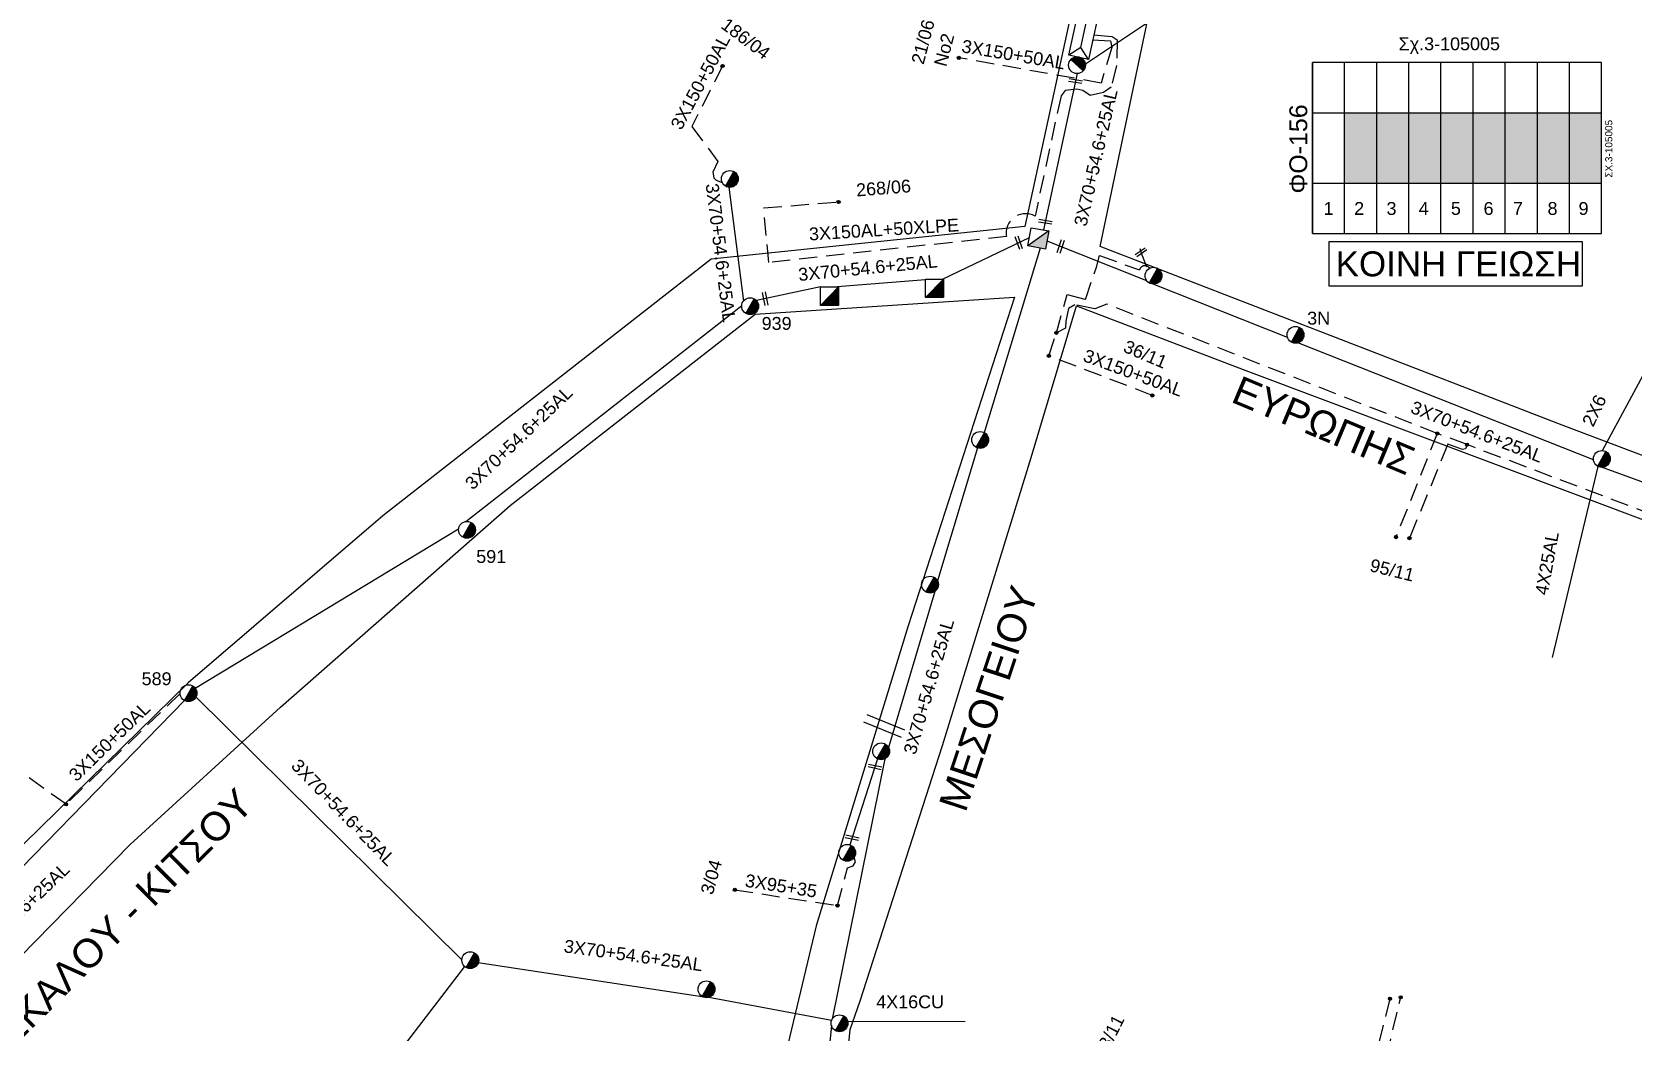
# Model space of a CAD drawing. Header units: millimetres. Extents: x 911 to 5440, y 753 to 2084.
# Drawn here: x 2510.5 to 2734.8, y 1214.1 to 1354.2 of the extents above; entities that cross this region are included whole.
import ezdxf
from ezdxf.enums import TextEntityAlignment as Align

# ---------------------------------------------------------------- set-up
doc = ezdxf.new("R2010")
doc.units = ezdxf.units.MM
doc.linetypes.add('DASHED', pattern=[19.05, 12.7, -6.35])
for name, color, linetype in [('Άγνωστα', 7, 'Continuous'), ('Ασφαλειοκιβώτια Χ.Τ 9 αναχωρήσεων', 7, 'Continuous'), ('Εναέρια παροχή ΧΤ 4x25', 7, 'SYN_LINE'), ('Επιγραφές - Σχήματα', 7, 'Continuous'), ('Καλώδια ΧΤ   3x150+50AL', 7, 'DASHED'), ('Καλώδια ΧΤ   3x150AL+50XLPE', 7, 'DASHED'), ('Μηχανική τομή', 7, 'Continuous'), ('Στύλος ΦΜ', 7, 'Continuous'), ('Στύλος ΦΜ @ 1', 7, 'Continuous'), ('Συνδέσεις', 7, 'Continuous'), ('Συνεστραμμένα ΧΤ   3x70+54.6+25 AL', 7, 'SYN_LINE'), ('Τομή', 7, 'Continuous'), ('Υποσταθμός εναέριος 2 στύλων', 7, 'Continuous'), ('Υποσταθμός πόλεως', 7, 'Continuous'), ('Υπόβαθρο ΔΕΗ', 7, 'Continuous')]:
    doc.layers.add(name, color=color, linetype=linetype)
doc.styles.get("Standard").update_dxf_attribs({"font": 'arial.ttf'})
doc.linetypes.add('SYN_LINE', pattern='A,0.5,-0.0001,["/\\/\\/\\/",Standard,S=0.1,R=0,X=0,Y=-0.05],-0.25', length=0.7501)

# ---------------------------------------------------------------- blocks, each defined once
blk = doc.blocks.new('ΥΠΟΣΤΑΘΜΟΣ ΕΝΑΕΡΙΟΣ ΕΠΙ 2 ΣΤΥΛΩΝ')
at = {"layer": 'Υποσταθμός εναέριος 2 στύλων', "linetype": 'Continuous'}
for points in [[(-11.97, -2.11, 0.574793), (-8.45, -0.07, 0.268822), (-9.64, 1.98)], [(9.68, -2.15, 0.574793), (13.19, -0.1, 0.268822), (12.01, 1.95)]]:
    blk.add_hatch(color=256, dxfattribs=at).paths.add_polyline_path(points)
for p, q in [((-11.97, -2.11), (-9.64, 1.98)), ((9.68, -2.15), (12.01, 1.95))]:
    blk.add_line(p, q, dxfattribs=at)
for centre in [(-10.81, -0.07), (10.84, -0.1)]:
    blk.add_circle(centre, 2.36, dxfattribs=at)
at = {"layer": 'Υποσταθμός πόλεως', "linetype": 'Continuous', "ltscale": 40}
blk.add_lwpolyline([(-8.57, 2.82), (8.57, 2.82), (8.57, -2.82), (-8.57, -2.82)], close=True, dxfattribs=at)
for points in [[(-5.75, 0), (-8.57, 2.82)], [(-8.57, -2.82), (-5.75, 0)], [(-5.75, 0), (5.75, 0)], [(5.75, 0), (8.57, 2.82)], [(8.57, -2.82), (5.75, 0)]]:
    blk.add_lwpolyline(points, dxfattribs=at)
at = {"layer": 'Υποσταθμός εναέριος 2 στύλων', "ltscale": 40, "flags": 1}
for tag, p in [('ΜΕΤΑΣΧΗΜΑΤΙΣΜΟΣ', (14.09, 2.51)), ('ΙΣΧΥΣ', (14.07, -0.28)), ('ΑΡΙΘΜΟΣ', (14.19, -3))]:
    blk.add_attdef(tag, p, '', height=1.8, dxfattribs=at)
blk = doc.blocks.new('ΥΠΑΡΧΩΝ ΤΣΙΜΕΝΤΕΝΙΟΣ ΣΤΥΛΟΣ')
at = {"layer": 'Στύλος ΦΜ'}
blk.add_hatch(color=7, dxfattribs=at).paths.add_polyline_path([(-1.29, -2.28, 0.574793), (2.62, 0, 0.268822), (1.3, 2.27)])
at = {"layer": 'Στύλος ΦΜ', "color": 7}
blk.add_line((-1.29, -2.28), (1.3, 2.27), dxfattribs=at)
blk.add_circle((0, 0), 2.62, dxfattribs=at)
at = {"layer": 'Στύλος ΦΜ', "flags": 4}
for tag, p in [('ΑΡΙΘΜΟΣ', (-4.68, 8.05)), ('ΤΥΠΟΣ', (-4.91, 3.03))]:
    blk.add_attdef(tag, p, '', height=4, dxfattribs=at)
blk = doc.blocks.new('ΜΗΧΑΝΙΚΗ ΤΟΜΗ')
at = {"layer": 'Μηχανική τομή', "ltscale": 40}
for p, q in [((-1.89, 0.78), (1.89, 0.78)), ((1.89, 0), (-1.89, 0))]:
    blk.add_line(p, q, dxfattribs=at)
blk = doc.blocks.new('ΤΟΜΗ')
at = {"layer": 'Τομή', "ltscale": 40}
for p, q in [((-5.68, 0), (5.68, 0)), ((5.68, -2.33), (-5.68, -2.33))]:
    blk.add_line(p, q, dxfattribs=at)
blk = doc.blocks.new('_ΣΥΝΔΕΣΗ')
at = {"layer": 'Συνδέσεις', "linetype": 'SYN_LINE', "ltscale": 40}
blk.add_hatch(color=256, dxfattribs=at).paths.add_polyline_path([(0.5, -0.01, 1), (-0.5, -0.01, 1)])
at = {"layer": 'Συνδέσεις'}
blk.add_circle((0, -0.01), 0.5, dxfattribs=at)
blk = doc.blocks.new('ΑΣΦΑΛΕΙΟΚΙΒΩΤΙΟ ΥΠΟΣΤΑΘΜΟΥ 9 ΑΝΑΧΩΡΗΣΕΩΝ')
at = {"layer": 'Ασφαλειοκιβώτια Χ.Τ 9 αναχωρήσεων', "ltscale": 40}
for p, q in [((-23.8, 40.36), (24.02, 40.36)), ((-9.72, 40.36), (-9.72, -40.64)), ((9.94, 40.36), (9.94, -40.64)), ((-23.8, 31.36), (24.02, 31.36)), ((-23.8, 22.36), (24.02, 22.36)), ((-23.8, 13.36), (24.02, 13.36)), ((-23.8, 4.36), (24.02, 4.36)), ((-23.8, -4.64), (24.02, -4.64)), ((-23.8, -13.64), (24.02, -13.64)), ((-23.8, -22.64), (24.02, -22.64)), ((-23.8, -31.64), (24.02, -31.64))]:
    blk.add_line(p, q, dxfattribs=at)
at = {"layer": 'Ασφαλειοκιβώτια Χ.Τ 9 αναχωρήσεων'}
blk.add_lwpolyline([(-23.8, -40.64), (24.02, -40.64), (24.02, 40.36), (-23.8, 40.36)], close=True, dxfattribs=at)
for s, p in [('1', (-18.61, 37.24)), ('2', (-18.61, 28.67)), ('3', (-18.61, 19.6)), ('4', (-18.61, 10.58)), ('5', (-18.61, 1.57)), ('6', (-18.61, -7.57)), ('7', (-18.61, -15.81)), ('8', (-18.61, -25.5)), ('9', (-18.61, -34.19))]:
    blk.add_text(s, height=3.6, rotation=270, dxfattribs=at).set_placement(p)
at = {"layer": 'Ασφαλειοκιβώτια Χ.Τ 9 αναχωρήσεων', "ltscale": 40}
for tag, height, p in [('ΟΝΟΜΑ', 5, (-0.16, 44.31)), ('ΚΕΙΜΕΝΟ 1', 2, (17.06, 35.59)), ('ΚΕΙΜΕΝΟ 2', 2, (17.06, 26.88)), ('ΚΕΙΜΕΝΟ 3', 2, (17.06, 17.69)), ('ΚΕΙΜΕΝΟ 4', 2, (17.06, 8.71)), ('ΚΕΙΜΕΝΟ 5', 2, (17.06, -0.13)), ('ΚΕΙΜΕΝΟ 6', 2, (17.06, -9.05)), ('ΚΕΙΜΕΝΟ 7', 2, (17.06, -18.13)), ('ΚΕΙΜΕΝΟ 8', 2, (17.06, -26.85)), ('ΚΕΙΜΕΝΟ 9', 2, (17.06, -35.99)), ('ΣΧ', 2, (-0.1, -42.64))]:
    blk.add_attdef(tag, text='', height=height, dxfattribs=at).set_placement(p, align=Align.MIDDLE_CENTER)
blk = doc.blocks.new('τομή_')
at = {"layer": 'Επιγραφές - Σχήματα'}
for p, q in [((-1.29, -0.22), (0.13, 0.75)), ((-1.08, -0.46), (0.34, 0.51)), ((-0.66, 0.62), (-0.29, -0.37))]:
    blk.add_line(p, q, dxfattribs=at)

msp = doc.modelspace()

# ---------------------------------------------------------------- hatches: boundary and pattern name
at = {"layer": 'Ασφαλειοκιβώτια Χ.Τ 9 αναχωρήσεων'}
for color, points in [(30, [(2698.79, 1342.88), (2694.29, 1342.88), (2694.29, 1333.06), (2698.79, 1333.06)]), (85, [(2703.29, 1342.88), (2698.79, 1342.88), (2698.79, 1333.06), (2703.29, 1333.06)]), (1, [(2707.79, 1342.88), (2703.29, 1342.88), (2703.29, 1333.06), (2707.79, 1333.06)]), (133, [(2712.29, 1342.88), (2707.79, 1342.88), (2707.79, 1333.06), (2712.29, 1333.06)]), (2, [(2716.79, 1342.88), (2712.29, 1342.88), (2712.29, 1333.06), (2716.79, 1333.06)]), (5, [(2721.29, 1342.88), (2716.79, 1342.88), (2716.79, 1333.06), (2721.29, 1333.06)]), (62, [(2725.79, 1342.88), (2721.29, 1342.88), (2721.29, 1333.06), (2725.79, 1333.06)]), (6, [(2730.29, 1342.88), (2725.79, 1342.88), (2725.79, 1333.06), (2730.29, 1333.06)])]:
    msp.add_hatch(color=color, dxfattribs=at).paths.add_polyline_path(points)
at = {"layer": 'Επιγραφές - Σχήματα'}
for points in [[(2649.94, 1324.27), (2652.43, 1323.83), (2652.88, 1326.38)], [(2635.59, 1317.03), (2638.12, 1317.03), (2638.12, 1319.63)], [(2620.91, 1315.94), (2623.43, 1315.94), (2623.43, 1318.53)]]:
    msp.add_hatch(color=256, dxfattribs=at).paths.add_polyline_path(points)

# ---------------------------------------------------------------- linework, layer by layer
at = {"layer": 'Άγνωστα', "color": 30, "linetype": 'SYN_LINE', "ltscale": 20}
for points in [[(2651.67, 1323.96), (2643.76, 1297.97)], [(2666.58, 1319.4), (2652.63, 1324.95)], [(2686.31, 1311.44), (2667.47, 1318.93)], [(2729.15, 1294.34), (2687.74, 1310.7)], [(2642.9, 1295.99), (2637.29, 1277.4)], [(2756.04, 1283.92), (2730.29, 1293.28)], [(2636.93, 1275.9), (2630.44, 1254.06)]]:
    msp.add_lwpolyline(points, dxfattribs=at)
at = {"layer": 'Άγνωστα', "color": 85, "linetype": 'SYN_LINE', "ltscale": 20}
for points in [[(2571.22, 1285.69), (2609.87, 1315.92)], [(2533.34, 1262.37), (2570.22, 1284.67)], [(2570.67, 1224.34), (2533.45, 1261.12)], [(2493.12, 1220.96), (2531.82, 1260.64)], [(2604.6, 1219.09), (2572.96, 1223.9)], [(2622.46, 1215.84), (2605.26, 1219.08)]]:
    msp.add_lwpolyline(points, dxfattribs=at)
at = {"layer": 'Άγνωστα', "color": 30, "linetype": 'SYN_LINE', "ltscale": 10}
msp.add_lwpolyline([(2730.41, 1295.63), (2736.73, 1307.31)], dxfattribs=at)
at = {"layer": 'Άγνωστα', "color": 151, "linetype": 'DASHED', "ltscale": 0.2}
for points in [[(2707.28, 1298.02), (2701.49, 1283.51)], [(2711.44, 1296.45), (2711.25, 1295.88), (2710.82, 1295.76), (2708.76, 1296.5), (2703.38, 1283.36)], [(2608.9, 1234.14), (2623.28, 1231.92), (2624.67, 1237.19), (2625.47, 1237.48), (2625.79, 1238.03), (2625.6, 1238.64)]]:
    msp.add_lwpolyline(points, dxfattribs=at)
at = {"layer": 'Άγνωστα', "color": 151, "linetype": 'SYN_LINE', "ltscale": 20}
for points in [[(2629.91, 1252.46), (2622.54, 1216.02)], [(2622.43, 1215.18), (2619.46, 1184.76)], [(2624.72, 1215.73), (2641.16, 1215.69)]]:
    msp.add_lwpolyline(points, dxfattribs=at)
at = {"layer": 'Άγνωστα', "color": 151, "linetype": 'SYN_LINE', "ltscale": 10}
msp.add_lwpolyline([(2628.86, 1252.47), (2625, 1240.42)], dxfattribs=at)
at = {"layer": 'Άγνωστα', "color": 85, "linetype": 'SYN_LINE', "ltscale": 10}
msp.add_lwpolyline([(2571.06, 1223.41), (2562.46, 1212.22)], dxfattribs=at)
at = {"layer": 'Εναέρια παροχή ΧΤ 4x25', "color": 30, "ltscale": 20}
msp.add_lwpolyline([(2729.78, 1293.41), (2723.35, 1266.64)], dxfattribs=at)
at = {"layer": 'Επιγραφές - Σχήματα'}
for points in [[(2650.39, 1326.82), (2652.88, 1326.38), (2652.43, 1323.83), (2649.94, 1324.27)], [(2635.59, 1319.63), (2638.12, 1319.63), (2638.12, 1317.03), (2635.59, 1317.03)], [(2620.91, 1318.53), (2623.43, 1318.53), (2623.43, 1315.94), (2620.91, 1315.94)]]:
    msp.add_lwpolyline(points, close=True, dxfattribs=at)
for points in [[(2652.88, 1326.38), (2649.94, 1324.27)], [(2638.12, 1319.63), (2635.59, 1317.03)], [(2623.43, 1318.53), (2620.91, 1315.94)]]:
    msp.add_lwpolyline(points, dxfattribs=at)
at = {"layer": 'Επιγραφές - Σχήματα', "color": 190}
msp.add_lwpolyline([(2692.09, 1318.68), (2727.6, 1318.68), (2727.6, 1324.85), (2692.09, 1324.85)], close=True, dxfattribs=at)
at = {"layer": 'Καλώδια ΧΤ   3x150+50AL', "color": 1, "ltscale": 0.2}
msp.add_lwpolyline([(2659.01, 1353.11), (2661.51, 1352.97), (2661.68, 1352.04), (2660.21, 1347.07), (2640.27, 1350.6)], dxfattribs=at)
at = {"layer": 'Καλώδια ΧΤ   3x150+50AL', "color": 30, "ltscale": 0.2}
msp.add_lwpolyline([(2607.19, 1349.46), (2602.88, 1341), (2606.51, 1336.11), (2605.81, 1334.6), (2605.94, 1333.8), (2606.31, 1333.49), (2607.13, 1333.17)], dxfattribs=at)
at = {"layer": 'Καλώδια ΧΤ   3x150+50AL', "color": 151, "ltscale": 0.2}
msp.add_lwpolyline([(2667.37, 1303.35), (2652.88, 1308.89), (2653.93, 1312.11), (2655.45, 1317.46), (2657.99, 1316.78), (2659.56, 1321.31), (2659.95, 1322.92), (2665.58, 1320.92, -0.64667), (2666.98, 1321.15)], format="xyb", dxfattribs=at)
msp.add_lwpolyline([(2748.29, 1202.17), (2752.59, 1201.61), (2757.51, 1221.58), (2767.47, 1251.65), (2774.75, 1272.11), (2744.71, 1283.9), (2711.44, 1296.45), (2707.28, 1298.02), (2661, 1316.12), (2659.3, 1315.45), (2656.51, 1316.03), (2655.63, 1315.52), (2655.28, 1313.72), (2655.22, 1312.75), (2653.93, 1312.11)], dxfattribs=at)
at = {"layer": 'Καλώδια ΧΤ   3x150+50AL', "color": 85, "ltscale": 0.2}
msp.add_lwpolyline([(2531.22, 1261.63), (2515.24, 1246.11), (2500.86, 1256.43)], dxfattribs=at)
at = {"layer": 'Καλώδια ΧΤ   3x150+50AL', "color": 6, "ltscale": 0.2}
msp.add_lwpolyline([(2700.65, 1218.88), (2694.86, 1196.32), (2695.61, 1196.19), (2696.64, 1195.99), (2702.15, 1219.09)], dxfattribs=at)
at = {"layer": 'Καλώδια ΧΤ   3x150AL+50XLPE', "color": 133, "ltscale": 0.2}
msp.add_lwpolyline([(2659.17, 1353.83), (2661.76, 1353.6), (2662.46, 1353.1), (2662.36, 1349.51), (2661.63, 1346.48), (2660.55, 1345.73), (2658.65, 1345.33), (2657.65, 1346.05), (2656.79, 1346.23), (2655.16, 1346.05), (2654.59, 1345.3), (2650.94, 1328.45, 0.62488), (2646.94, 1325.6), (2613.66, 1321.95), (2612.94, 1329.59), (2623.43, 1330.43)], format="xyb", dxfattribs=at)
at = {"layer": 'Συνεστραμμένα ΧΤ   3x70+54.6+25 AL', "color": 85, "ltscale": 20}
msp.add_lwpolyline([(2657.99, 1349.78), (2683.77, 1366.97)], dxfattribs=at)
at = {"layer": 'Συνεστραμμένα ΧΤ   3x70+54.6+25 AL', "color": 30, "ltscale": 20}
for points in [[(2656.83, 1348.4), (2652.12, 1326.52)], [(2608.06, 1332.48), (2610.1, 1316.54)]]:
    msp.add_lwpolyline(points, dxfattribs=at)
at = {"layer": 'Συνεστραμμένα ΧΤ   3x70+54.6+25 AL', "color": 30, "ltscale": 10}
for points in [[(2650.14, 1325.4), (2638.04, 1319.63)], [(2635.59, 1319.54), (2623.24, 1318.53)], [(2620.91, 1318.53), (2611.92, 1316.62)]]:
    msp.add_lwpolyline(points, dxfattribs=at)
at = {"layer": 'Υπόβαθρο ΔΕΗ', "ltscale": 0.2}
for points in [[(2766.43, 1337.98), (2773.24, 1342.89), (2792.66, 1309.21), (2779.91, 1277.99), (2773.03, 1280.94), (2724.76, 1299.2), (2660.06, 1324.21), (2672.28, 1382.53), (2677.89, 1408.97), (2618.26, 1417.24), (2551.11, 1427.78), (2493.5, 1437.56), (2425.51, 1460.7), (2430.69, 1464.07), (2446.51, 1467.27), (2461.79, 1468.33), (2485.98, 1467.46), (2517.82, 1462.4), (2556.98, 1453.35), (2579.47, 1454.59)], [(2665.97, 1322.91), (2666.55, 1321.32)], [(2536.17, 1190.94), (2524.09, 1173.69), (2489.14, 1195.66), (2499.91, 1215.68), (2524.21, 1240.49), (2545.28, 1259.72), (2577.45, 1287.95), (2611.74, 1314.73), (2648.08, 1317.11), (2633.18, 1271.07), (2620.28, 1229.08), (2612.15, 1195.05), (2573.65, 1208.59)], [(2650.44, 1168.5), (2622.85, 1090.41), (2590.88, 1106.73), (2618.17, 1174.34), (2622.2, 1184.52), (2625.05, 1214.58), (2626.47, 1218.61), (2637.98, 1254.35), (2650.38, 1294.65), (2656.76, 1315.89), (2680.07, 1306.96), (2773.46, 1271.91), (2761.77, 1239.21), (2755.81, 1221.15), (2750.08, 1185.03), (2745.84, 1185.46), (2691.56, 1195.79), (2649, 1204.18)]]:
    msp.add_lwpolyline(points, dxfattribs=at)
msp.add_lwpolyline([(2302.74, 1204.68), (2284.48, 1222.47), (2311.88, 1270.42), (2326.94, 1296.71), (2344.41, 1326.14), (2376.83, 1382.53), (2413.74, 1447.83, -0.262067), (2421.88, 1452.76), (2508.01, 1427.39), (2551.87, 1417.61), (2603.9, 1409.53), (2664.87, 1400.98), (2664.15, 1396.06), (2661.58, 1382.53), (2649.52, 1327.01), (2605.6, 1322.4), (2559.61, 1286.5), (2532.35, 1263.09), (2490.91, 1222.56), (2480.02, 1201.04), (2455.19, 1216.36)], format="xyb", dxfattribs=at)

# ---------------------------------------------------------------- block references
at = {"layer": 'Ασφαλειοκιβώτια Χ.Τ 9 αναχωρήσεων', "xscale": 0.5, "yscale": 0.5, "zscale": 0.5, "rotation": 90}
msp.add_blockref('ΑΣΦΑΛΕΙΟΚΙΒΩΤΙΟ ΥΠΟΣΤΑΘΜΟΥ 9 ΑΝΑΧΩΡΗΣΕΩΝ', (2709.97, 1337.92), dxfattribs=at).add_auto_attribs({'ΟΝΟΜΑ': 'ΦΟ-156', 'ΣΧ': 'ΣX.3-105005'})
at = {"layer": 'Επιγραφές - Σχήματα'}
msp.add_blockref('τομή_', (2666.26, 1323.27), dxfattribs=at)
at = {"layer": 'Μηχανική τομή'}
for p, xscale, yscale, zscale, rotation in [((2656.64, 1347.54), 0.5000000000003018, 0.5000000000003018, 0.5000000000003018, 171.079057558962), ((2652.41, 1327.85), 0.5000000000003018, 0.5000000000003018, 0.5000000000003018, 171.079057558962), ((2648.84, 1324.78), 0.5000000000001152, 0.5000000000001152, 0.5000000000001152, 109.8684441807013), ((2654.71, 1324.13), 0.5000000000001327, 0.5000000000001327, 0.5000000000001327, 71.87134577685856), ((2613.35, 1316.92), 0.5000000000001417, 0.5000000000001417, 0.5000000000001417, 101.6314019040824), ((2628.56, 1251.53), 0.5000000000000101, 0.5000000000000101, 0.5000000000000101, 167.7476771716617), ((2625.38, 1241.61), 0.5000000000000101, 0.5000000000000101, 0.5000000000000101, 167.7476771716617)]:
    msp.add_blockref('ΜΗΧΑΝΙΚΗ ΤΟΜΗ', p, dxfattribs=dict(at, xscale=xscale, yscale=yscale, zscale=zscale, rotation=rotation))
at = {"layer": 'Στύλος ΦΜ @ 1', "ltscale": 40, "xscale": 0.4499999999998181, "yscale": 0.4499999999998181, "zscale": 0.4499999999998181}
for p in [(2608.2, 1333.65), (2667.53, 1320.1), (2643.27, 1297.11), (2730.32, 1294.45), (2636.24, 1276.86), (2629.4, 1253.52), (2624.63, 1239.31), (2571.85, 1224.28), (2604.93, 1220.21), (2623.57, 1215.45)]:
    msp.add_blockref('ΥΠΑΡΧΩΝ ΤΣΙΜΕΝΤΕΝΙΟΣ ΣΤΥΛΟΣ', p, dxfattribs=at)
at = {"layer": 'Στύλος ΦΜ @ 1', "ltscale": 40}
ref = msp.add_blockref('ΥΠΑΡΧΩΝ ΤΣΙΜΕΝΤΕΝΙΟΣ ΣΤΥΛΟΣ', (2611.04, 1315.83), dxfattribs=dict(at, xscale=0.4499999999998181, yscale=0.4499999999998181, zscale=0.4499999999998181))
ref.add_attrib('ΤΥΠΟΣ', '939', (2612.66, 1312.52), dxfattribs={"layer": 'Στύλος ΦΜ', "height": 1.8, "flags": 4})
ref = msp.add_blockref('ΥΠΑΡΧΩΝ ΤΣΙΜΕΝΤΕΝΙΟΣ ΣΤΥΛΟΣ', (2687.42, 1311.83), dxfattribs=dict(at, xscale=0.4499999999998181, yscale=0.4499999999998181, zscale=0.4499999999998181))
ref.add_attrib('ΤΥΠΟΣ', '3N', (2689.06, 1313.26), dxfattribs={"layer": 'Στύλος ΦΜ', "height": 1.8, "flags": 4})
ref = msp.add_blockref('ΥΠΑΡΧΩΝ ΤΣΙΜΕΝΤΕΝΙΟΣ ΣΤΥΛΟΣ', (2571.39, 1284.53), dxfattribs=dict(at, xscale=0.4499999999998181, yscale=0.4499999999998181, zscale=0.4499999999998181))
ref.add_attrib('ΤΥΠΟΣ', '591', (2572.69, 1279.89), dxfattribs={"layer": 'Στύλος ΦΜ', "height": 1.8, "flags": 4})
ref = msp.add_blockref('ΥΠΑΡΧΩΝ ΤΣΙΜΕΝΤΕΝΙΟΣ ΣΤΥΛΟΣ', (2532.4, 1261.66), dxfattribs=dict(at, xscale=0.4499999999998181, yscale=0.4499999999998181, zscale=0.4499999999998181))
ref.add_attrib('ΤΥΠΟΣ', '589', (2525.83, 1262.78), dxfattribs={"layer": 'Στύλος ΦΜ', "height": 1.8, "flags": 4})
at = {"layer": 'Συνδέσεις', "xscale": 0.4499999999998181, "yscale": 0.4499999999998181, "zscale": 0.4499999999998181}
for p in [(2640.27, 1350.6), (2607.19, 1349.46), (2623.43, 1330.43), (2653.93, 1312.11), (2652.88, 1308.89), (2667.37, 1303.35), (2707.28, 1298.02), (2711.44, 1296.45), (2701.49, 1283.51), (2703.38, 1283.36), (2515.24, 1246.11), (2608.9, 1234.14), (2623.28, 1231.92), (2700.65, 1218.88), (2702.15, 1219.09)]:
    msp.add_blockref('_ΣΥΝΔΕΣΗ', p, dxfattribs=at)
at = {"layer": 'Τομή', "xscale": 0.5000000000001528, "yscale": 0.5000000000001528, "zscale": 0.5000000000001528, "rotation": 338.1055542304066}
msp.add_blockref('ΤΟΜΗ', (2630.04, 1257.6), dxfattribs=at)
at = {"layer": 'Υποσταθμός εναέριος 2 στύλων', "xscale": 0.5000000000000377, "yscale": 0.5000000000000377, "zscale": 0.5000000000000377, "rotation": 77.50475869028264}
msp.add_blockref('ΥΠΟΣΤΑΘΜΟΣ ΕΝΑΕΡΙΟΣ ΕΠΙ 2 ΣΤΥΛΩΝ', (2657.96, 1354.86), dxfattribs=at)

# ---------------------------------------------------------------- texts
at = {"layer": 'Εναέρια παροχή ΧΤ 4x25', "color": 7, "insert": (2720.95, 1275.61), "char_height": 1.8, "width": 168.3718, "attachment_point": 1, "rotation": 79.6895}
msp.add_mtext('4X25AL', dxfattribs=at)
at = {"layer": 'Επιγραφές - Σχήματα', "color": 7, "char_height": 1.8, "width": 168.3718, "attachment_point": 1}
for s, insert, rotation in [('186/04', (2607.9, 1356.32), 323.086), ('21/06', (2633.59, 1350.03), 75.4504), ('No2', (2636.76, 1349.71), 75.4504), ('268/06', (2625.82, 1332.98), 4.5538), ('36/11', (2663.86, 1311.17), 336.8828), ('2X6', (2727.48, 1299.59), 64.5069), ('95/11', (2698.12, 1280.51), 346.2013), ('3/04', (2604.07, 1233.81), 74.1867), ('3X95+35', (2610.51, 1236.36), 351.1435), ('53/11', (2659.1, 1211.22), 63.267)]:
    msp.add_mtext(s, dxfattribs=dict(at, insert=insert, rotation=rotation))
at = {"layer": 'Επιγραφές - Σχήματα', "color": 7, "char_height": 1.8, "attachment_point": 1}
for s, insert, width in [('Σχ.3-105005', (2701.86, 1353.46), 31.4923), ('4X16CU', (2628.7, 1219.35), 168.3718)]:
    msp.add_mtext(s, dxfattribs=dict(at, insert=insert, width=width))
at = {"layer": 'Επιγραφές - Σχήματα', "color": 190, "insert": (2693.05, 1323.51), "char_height": 3.5, "width": 35.1311, "attachment_point": 1}
msp.add_mtext('KOINH ΓΕΙΩΣΗ', dxfattribs=at)
at = {"layer": 'Επιγραφές - Σχήματα', "char_height": 4, "attachment_point": 1}
for s, insert, width, rotation in [('ΕΥΡΩΠΗΣ ', (2679.75, 1306.19), 11.1692, 337.2644), ('ΜΕΣΟΓΕΙΟΥ ', (2637.4, 1246.08), 11.1692, 71.664), ('ΔΑΣΚΑΛΟΥ - ΚΙΤΣΟΥ ', (2499.71, 1209.58), 64.3017, 44.8579)]:
    msp.add_mtext(s, dxfattribs=dict(at, insert=insert, width=width, rotation=rotation))
at = {"layer": 'Καλώδια ΧΤ   3x150+50AL', "color": 7, "char_height": 1.8, "width": 168.3718, "attachment_point": 1}
for insert, rotation in [((2599.82, 1341.22), 61.7227), ((2640.86, 1353.17), 350.4454), ((2658.16, 1309.88), 339.7465), ((2515.45, 1250.47), 44.0747)]:
    msp.add_mtext('3X150+50AL', dxfattribs=dict(at, insert=insert, rotation=rotation))
at = {"layer": 'Καλώδια ΧΤ   3x150AL+50XLPE', "color": 7, "insert": (2629.79, 1326.56), "char_height": 1.8, "width": 27.8484, "attachment_point": 5, "rotation": 3.5428}
msp.add_mtext('3X150AL+50XLPE', dxfattribs=at)
at = {"layer": 'Συνεστραμμένα ΧΤ   3x70+54.6+25 AL', "color": 7, "char_height": 1.8, "width": 168.3718, "attachment_point": 1}
for insert, rotation in [((2656.38, 1327.3), 77.0164), ((2606.6, 1333.13), 277.1641), ((2617.7, 1321.14), 5.669), ((2570.94, 1291.31), 43.6472), ((2704.04, 1302.64), 338.8171), ((2632.48, 1253.44), 73.8785), ((2547.93, 1252.62), 314.1209), ((2500.51, 1224.59), 43.6472), ((2585.12, 1227.18), 352.1589)]:
    msp.add_mtext('3X70+54.6+25AL', dxfattribs=dict(at, insert=insert, rotation=rotation))

doc.saveas('drawing.dxf')
